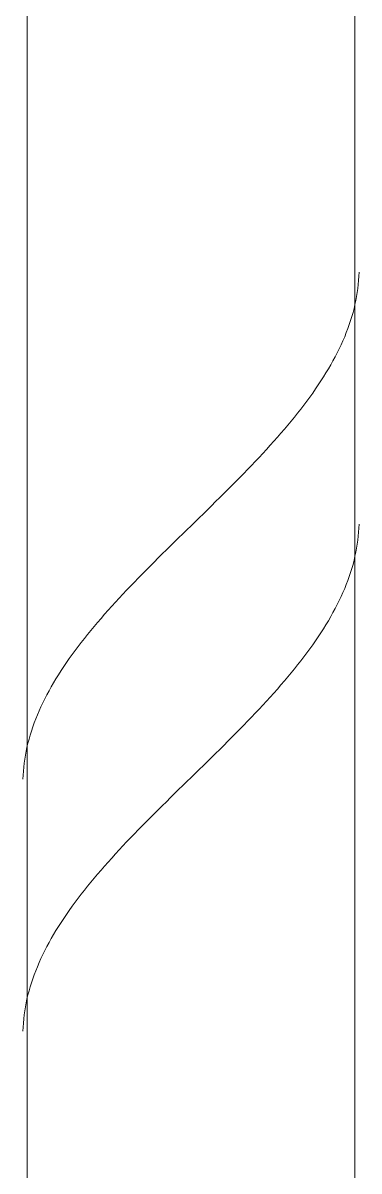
# Model space of a CAD drawing. Header units: inches. Extents: x -15746 to 650, y -81 to 12338.
# Drawn here: x -15746.417 to -15745.905, y -52.194 to -50.443 of the extents above; entities that cross this region are included whole.
import ezdxf

# ---------------------------------------------------------------- set-up
doc = ezdxf.new("R2010")
doc.units = ezdxf.units.IN
doc.header["$MEASUREMENT"] = 0
doc.layers.add('A-WALL', color=113, linetype='Continuous', lineweight=13)
doc.layers.add('A-WALL-PATT', color=111, linetype='Continuous', lineweight=18)

# ---------------------------------------------------------------- blocks, each defined once
blk = doc.blocks.new('FP_241-DETAIL - AT CMU SHELF AT RAMP')
at = {"layer": 'A-WALL', "lineweight": 18}
for p, q in [((16979.8521, -33.4189), (16979.8521, -73.4189)), ((16980.3521, -73.4189), (16980.3521, -33.4189))]:
    blk.add_line(p, q, dxfattribs=at)
at = {"layer": 'A-WALL-PATT', "lineweight": 9}
for p, q in [((16980.358, -50.8292), (16980.3583, -50.8231)), ((16980.3571, -50.8415), (16980.3577, -50.8354)), ((16980.3577, -50.8354), (16980.358, -50.8292)), ((16980.3546, -50.8599), (16980.3556, -50.8538)), ((16980.3556, -50.8538), (16980.3564, -50.8476)), ((16980.3564, -50.8476), (16980.3571, -50.8415)), ((16980.3507, -50.8783), (16980.3521, -50.8722)), ((16980.3521, -50.8722), (16980.3534, -50.866)), ((16980.3534, -50.866), (16980.3546, -50.8599)), ((16980.3454, -50.8967), (16980.3473, -50.8906)), ((16980.3473, -50.8906), (16980.3491, -50.8844)), ((16980.3491, -50.8844), (16980.3507, -50.8783)), ((16980.3388, -50.9151), (16980.3412, -50.909)), ((16980.3412, -50.909), (16980.3434, -50.9029)), ((16980.3434, -50.9029), (16980.3454, -50.8967)), ((16980.331, -50.9335), (16980.3337, -50.9274)), ((16980.3337, -50.9274), (16980.3364, -50.9213)), ((16980.3364, -50.9213), (16980.3388, -50.9151)), ((16980.3219, -50.9519), (16980.3251, -50.9458)), ((16980.3251, -50.9458), (16980.3281, -50.9397)), ((16980.3281, -50.9397), (16980.331, -50.9335)), ((16980.3152, -50.9642), (16980.3186, -50.9581)), ((16980.3186, -50.9581), (16980.3219, -50.9519)), ((16980.3041, -50.9826), (16980.3079, -50.9765)), ((16980.3079, -50.9765), (16980.3116, -50.9703)), ((16980.3116, -50.9703), (16980.3152, -50.9642)), ((16980.292, -51.001), (16980.2961, -50.9949)), ((16980.2961, -50.9949), (16980.3002, -50.9888)), ((16980.3002, -50.9888), (16980.3041, -50.9826)), ((16980.2788, -51.0194), (16980.2833, -51.0133)), ((16980.2833, -51.0133), (16980.2877, -51.0072)), ((16980.2877, -51.0072), (16980.292, -51.001)), ((16980.2647, -51.0378), (16980.2695, -51.0317)), ((16980.2695, -51.0317), (16980.2742, -51.0256)), ((16980.2742, -51.0256), (16980.2788, -51.0194)), ((16980.2496, -51.0563), (16980.2547, -51.0501)), ((16980.2547, -51.0501), (16980.2597, -51.044)), ((16980.2597, -51.044), (16980.2647, -51.0378)), ((16980.2392, -51.0685), (16980.2445, -51.0624)), ((16980.2445, -51.0624), (16980.2496, -51.0563)), ((16980.2229, -51.0869), (16980.2284, -51.0808)), ((16980.2284, -51.0808), (16980.2338, -51.0747)), ((16980.2338, -51.0747), (16980.2392, -51.0685)), ((16980.2059, -51.1053), (16980.2116, -51.0992)), ((16980.2116, -51.0992), (16980.2173, -51.0931)), ((16980.2173, -51.0931), (16980.2229, -51.0869)), ((16980.1884, -51.1237), (16980.1943, -51.1176)), ((16980.1943, -51.1176), (16980.2001, -51.1115)), ((16980.2001, -51.1115), (16980.2059, -51.1053)), ((16980.1704, -51.1422), (16980.1765, -51.136)), ((16980.1765, -51.136), (16980.1825, -51.1299)), ((16980.1825, -51.1299), (16980.1884, -51.1237)), ((16980.1521, -51.1606), (16980.1582, -51.1544)), ((16980.1582, -51.1544), (16980.1643, -51.1483)), ((16980.1643, -51.1483), (16980.1704, -51.1422)), ((16980.1334, -51.179), (16980.1397, -51.1728)), ((16980.1397, -51.1728), (16980.1459, -51.1667)), ((16980.1459, -51.1667), (16980.1521, -51.1606)), ((16980.1209, -51.1912), (16980.1272, -51.1851)), ((16980.1272, -51.1851), (16980.1334, -51.179)), ((16980.1021, -51.2096), (16980.1084, -51.2035)), ((16980.1084, -51.2035), (16980.1146, -51.1974)), ((16980.1146, -51.1974), (16980.1209, -51.1912)), ((16980.358, -51.2131), (16980.3583, -51.207)), ((16980.0832, -51.2281), (16980.0895, -51.2219)), ((16980.0895, -51.2219), (16980.0958, -51.2158)), ((16980.0958, -51.2158), (16980.1021, -51.2096)), ((16980.3564, -51.2315), (16980.3571, -51.2254)), ((16980.3571, -51.2254), (16980.3577, -51.2193)), ((16980.3577, -51.2193), (16980.358, -51.2131)), ((16980.0645, -51.2465), (16980.0707, -51.2403)), ((16980.0707, -51.2403), (16980.077, -51.2342)), ((16980.077, -51.2342), (16980.0832, -51.2281)), ((16980.3546, -51.2438), (16980.3556, -51.2377)), ((16980.3556, -51.2377), (16980.3564, -51.2315)), ((16980.0459, -51.2649), (16980.0521, -51.2587)), ((16980.0521, -51.2587), (16980.0583, -51.2526)), ((16980.0583, -51.2526), (16980.0645, -51.2465)), ((16980.3507, -51.2622), (16980.3521, -51.2561)), ((16980.3521, -51.2561), (16980.3534, -51.25)), ((16980.3534, -51.25), (16980.3546, -51.2438)), ((16980.0277, -51.2833), (16980.0337, -51.2771)), ((16980.0337, -51.2771), (16980.0398, -51.271)), ((16980.0398, -51.271), (16980.0459, -51.2649)), ((16980.3454, -51.2806), (16980.3473, -51.2745)), ((16980.3473, -51.2745), (16980.3491, -51.2684)), ((16980.3491, -51.2684), (16980.3507, -51.2622)), ((16980.0098, -51.3017), (16980.0157, -51.2956)), ((16980.0157, -51.2956), (16980.0217, -51.2894)), ((16980.0217, -51.2894), (16980.0277, -51.2833)), ((16980.3388, -51.299), (16980.3412, -51.2929)), ((16980.3412, -51.2929), (16980.3434, -51.2868)), ((16980.3434, -51.2868), (16980.3454, -51.2806)), ((16979.9982, -51.314), (16980.004, -51.3078)), ((16980.004, -51.3078), (16980.0098, -51.3017)), ((16980.331, -51.3175), (16980.3337, -51.3113)), ((16980.3337, -51.3113), (16980.3364, -51.3052)), ((16980.3364, -51.3052), (16980.3388, -51.299)), ((16979.9813, -51.3324), (16979.9868, -51.3262)), ((16979.9868, -51.3262), (16979.9925, -51.3201)), ((16979.9925, -51.3201), (16979.9982, -51.314)), ((16980.3219, -51.3359), (16980.3251, -51.3297)), ((16980.3251, -51.3297), (16980.3281, -51.3236)), ((16980.3281, -51.3236), (16980.331, -51.3175)), ((16979.965, -51.3508), (16979.9703, -51.3446)), ((16979.9703, -51.3446), (16979.9757, -51.3385)), ((16979.9757, -51.3385), (16979.9813, -51.3324)), ((16980.3116, -51.3543), (16980.3152, -51.3481)), ((16980.3152, -51.3481), (16980.3186, -51.342)), ((16980.3186, -51.342), (16980.3219, -51.3359)), ((16979.9494, -51.3692), (16979.9545, -51.363)), ((16979.9545, -51.363), (16979.9597, -51.3569)), ((16979.9597, -51.3569), (16979.965, -51.3508)), ((16980.3041, -51.3665), (16980.3079, -51.3604)), ((16980.3079, -51.3604), (16980.3116, -51.3543)), ((16979.9347, -51.3876), (16979.9395, -51.3815)), ((16979.9395, -51.3815), (16979.9444, -51.3753)), ((16979.9444, -51.3753), (16979.9494, -51.3692)), ((16980.292, -51.3849), (16980.2961, -51.3788)), ((16980.2961, -51.3788), (16980.3002, -51.3727)), ((16980.3002, -51.3727), (16980.3041, -51.3665)), ((16979.9209, -51.406), (16979.9254, -51.3999)), ((16979.9254, -51.3999), (16979.93, -51.3937)), ((16979.93, -51.3937), (16979.9347, -51.3876)), ((16980.2788, -51.4034), (16980.2833, -51.3972)), ((16980.2833, -51.3972), (16980.2877, -51.3911)), ((16980.2877, -51.3911), (16980.292, -51.3849)), ((16979.908, -51.4244), (16979.9122, -51.4183)), ((16979.9122, -51.4183), (16979.9165, -51.4121)), ((16979.9165, -51.4121), (16979.9209, -51.406)), ((16980.2647, -51.4218), (16980.2695, -51.4156)), ((16980.2695, -51.4156), (16980.2742, -51.4095)), ((16980.2742, -51.4095), (16980.2788, -51.4034)), ((16979.9, -51.4367), (16979.904, -51.4305)), ((16979.904, -51.4305), (16979.908, -51.4244)), ((16980.2496, -51.4402), (16980.2547, -51.434)), ((16980.2547, -51.434), (16980.2597, -51.4279)), ((16980.2597, -51.4279), (16980.2647, -51.4218)), ((16979.889, -51.4551), (16979.8925, -51.4489)), ((16979.8925, -51.4489), (16979.8962, -51.4428)), ((16979.8962, -51.4428), (16979.9, -51.4367)), ((16980.2338, -51.4586), (16980.2392, -51.4524)), ((16980.2392, -51.4524), (16980.2445, -51.4463)), ((16980.2445, -51.4463), (16980.2496, -51.4402)), ((16979.8791, -51.4735), (16979.8823, -51.4674)), ((16979.8823, -51.4674), (16979.8856, -51.4612)), ((16979.8856, -51.4612), (16979.889, -51.4551)), ((16980.2173, -51.477), (16980.2229, -51.4708)), ((16980.2229, -51.4708), (16980.2284, -51.4647)), ((16980.2284, -51.4647), (16980.2338, -51.4586)), ((16979.8704, -51.4919), (16979.8732, -51.4858)), ((16979.8732, -51.4858), (16979.8761, -51.4796)), ((16979.8761, -51.4796), (16979.8791, -51.4735)), ((16980.2059, -51.4893), (16980.2116, -51.4831)), ((16980.2116, -51.4831), (16980.2173, -51.477)), ((16979.863, -51.5103), (16979.8653, -51.5042)), ((16979.8653, -51.5042), (16979.8678, -51.498)), ((16979.8678, -51.498), (16979.8704, -51.4919)), ((16980.1884, -51.5077), (16980.1943, -51.5015)), ((16980.1943, -51.5015), (16980.2001, -51.4954)), ((16980.2001, -51.4954), (16980.2059, -51.4893)), ((16979.8568, -51.5287), (16979.8587, -51.5226)), ((16979.8587, -51.5226), (16979.8608, -51.5164)), ((16979.8608, -51.5164), (16979.863, -51.5103)), ((16980.1704, -51.5261), (16980.1765, -51.5199)), ((16980.1765, -51.5199), (16980.1825, -51.5138)), ((16980.1825, -51.5138), (16980.1884, -51.5077)), ((16979.852, -51.5471), (16979.8535, -51.541)), ((16979.8535, -51.541), (16979.8551, -51.5349)), ((16979.8551, -51.5349), (16979.8568, -51.5287)), ((16980.1521, -51.5445), (16980.1582, -51.5383)), ((16980.1582, -51.5383), (16980.1643, -51.5322)), ((16980.1643, -51.5322), (16980.1704, -51.5261)), ((16979.8496, -51.5594), (16979.8507, -51.5533)), ((16979.8507, -51.5533), (16979.852, -51.5471)), ((16980.1334, -51.5629), (16980.1397, -51.5568)), ((16980.1397, -51.5568), (16980.1459, -51.5506)), ((16980.1459, -51.5506), (16980.1521, -51.5445)), ((16979.847, -51.5778), (16979.8477, -51.5717)), ((16979.8477, -51.5717), (16979.8486, -51.5655)), ((16979.8486, -51.5655), (16979.8496, -51.5594)), ((16980.1146, -51.5813), (16980.1209, -51.5752)), ((16980.1209, -51.5752), (16980.1272, -51.569)), ((16980.1272, -51.569), (16980.1334, -51.5629)), ((16979.8459, -51.5962), (16979.8461, -51.5901)), ((16979.8461, -51.5901), (16979.8465, -51.5839)), ((16979.8465, -51.5839), (16979.847, -51.5778)), ((16980.0958, -51.5997), (16980.1021, -51.5936)), ((16980.1021, -51.5936), (16980.1084, -51.5874)), ((16980.1084, -51.5874), (16980.1146, -51.5813)), ((16980.0832, -51.612), (16980.0895, -51.6058)), ((16980.0895, -51.6058), (16980.0958, -51.5997)), ((16980.0645, -51.6304), (16980.0707, -51.6242)), ((16980.0707, -51.6242), (16980.077, -51.6181)), ((16980.077, -51.6181), (16980.0832, -51.612)), ((16980.0459, -51.6488), (16980.0521, -51.6427)), ((16980.0521, -51.6427), (16980.0583, -51.6365)), ((16980.0583, -51.6365), (16980.0645, -51.6304)), ((16980.0277, -51.6672), (16980.0337, -51.6611)), ((16980.0337, -51.6611), (16980.0398, -51.6549)), ((16980.0398, -51.6549), (16980.0459, -51.6488)), ((16980.0098, -51.6856), (16980.0157, -51.6795)), ((16980.0157, -51.6795), (16980.0217, -51.6733)), ((16980.0217, -51.6733), (16980.0277, -51.6672)), ((16979.9925, -51.704), (16979.9982, -51.6979)), ((16979.9982, -51.6979), (16980.004, -51.6917)), ((16980.004, -51.6917), (16980.0098, -51.6856)), ((16979.9813, -51.7163), (16979.9868, -51.7101)), ((16979.9868, -51.7101), (16979.9925, -51.704)), ((16979.965, -51.7347), (16979.9703, -51.7286)), ((16979.9703, -51.7286), (16979.9757, -51.7224)), ((16979.9757, -51.7224), (16979.9813, -51.7163)), ((16979.9494, -51.7531), (16979.9545, -51.747)), ((16979.9545, -51.747), (16979.9597, -51.7408)), ((16979.9597, -51.7408), (16979.965, -51.7347)), ((16979.9347, -51.7715), (16979.9395, -51.7654)), ((16979.9395, -51.7654), (16979.9444, -51.7592)), ((16979.9444, -51.7592), (16979.9494, -51.7531)), ((16979.9209, -51.7899), (16979.9254, -51.7838)), ((16979.9254, -51.7838), (16979.93, -51.7776)), ((16979.93, -51.7776), (16979.9347, -51.7715)), ((16979.908, -51.8083), (16979.9122, -51.8022)), ((16979.9122, -51.8022), (16979.9165, -51.7961)), ((16979.9165, -51.7961), (16979.9209, -51.7899)), ((16979.8962, -51.8267), (16979.9, -51.8206)), ((16979.9, -51.8206), (16979.904, -51.8145)), ((16979.904, -51.8145), (16979.908, -51.8083)), ((16979.889, -51.839), (16979.8925, -51.8329)), ((16979.8925, -51.8329), (16979.8962, -51.8267)), ((16979.8791, -51.8574), (16979.8823, -51.8513)), ((16979.8823, -51.8513), (16979.8856, -51.8451)), ((16979.8856, -51.8451), (16979.889, -51.839)), ((16979.8704, -51.8758), (16979.8732, -51.8697)), ((16979.8732, -51.8697), (16979.8761, -51.8635)), ((16979.8761, -51.8635), (16979.8791, -51.8574)), ((16979.863, -51.8942), (16979.8653, -51.8881)), ((16979.8653, -51.8881), (16979.8678, -51.882)), ((16979.8678, -51.882), (16979.8704, -51.8758)), ((16979.8568, -51.9126), (16979.8587, -51.9065)), ((16979.8587, -51.9065), (16979.8608, -51.9004)), ((16979.8608, -51.9004), (16979.863, -51.8942)), ((16979.852, -51.931), (16979.8535, -51.9249)), ((16979.8535, -51.9249), (16979.8551, -51.9188)), ((16979.8551, -51.9188), (16979.8568, -51.9126)), ((16979.8486, -51.9495), (16979.8496, -51.9433)), ((16979.8496, -51.9433), (16979.8507, -51.9372)), ((16979.8507, -51.9372), (16979.852, -51.931)), ((16979.847, -51.9617), (16979.8477, -51.9556)), ((16979.8477, -51.9556), (16979.8486, -51.9495)), ((16979.8459, -51.9801), (16979.8461, -51.974)), ((16979.8461, -51.974), (16979.8465, -51.9679)), ((16979.8465, -51.9679), (16979.847, -51.9617))]:
    blk.add_line(p, q, dxfattribs=at)
blk = doc.blocks.new('Dowel3 - Dowel-1882403-DETAIL - AT CMU SHELF AT RAMP')
at = {"layer": 'A-WALL', "lineweight": 18}
blk.add_blockref('FP_241-DETAIL - AT CMU SHELF AT RAMP', (-16363.1316, 0), dxfattribs=at)

msp = doc.modelspace()

# ---------------------------------------------------------------- block references
at = {"layer": 'A-WALL', "lineweight": 18}
msp.add_blockref('Dowel3 - Dowel-1882403-DETAIL - AT CMU SHELF AT RAMP', (-16363.13158, 0), dxfattribs=at)

doc.saveas('drawing.dxf')
